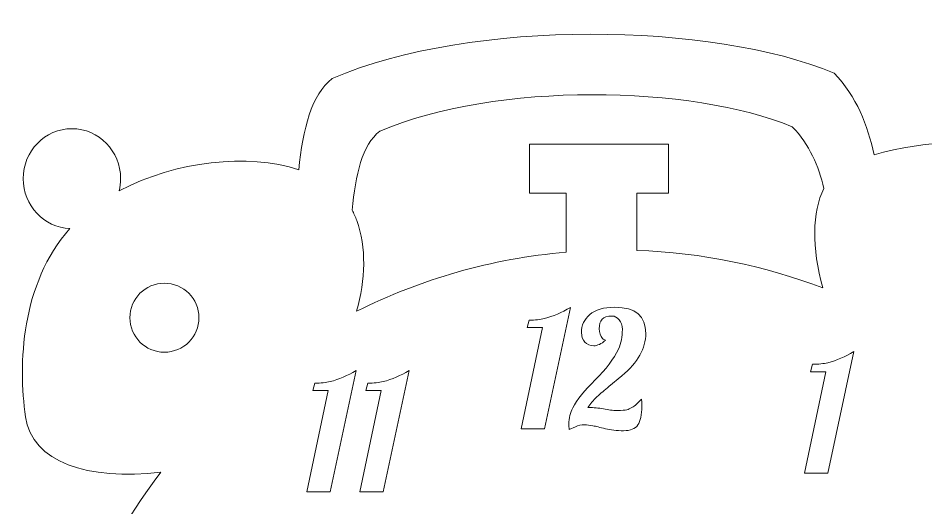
# Model space of a CAD drawing. Header units: centimetres. Extents: x -21.6 to 35.6, y -35.6 to 48.3.
# Drawn here: x -7.934 to -3.991, y 42.664 to 44.792 of the extents above; entities that cross this region are included whole.
import ezdxf

# ---------------------------------------------------------------- set-up
doc = ezdxf.new("R2010")
doc.units = ezdxf.units.CM
doc.header["$MEASUREMENT"] = 0
doc.layers.add('layer 1', color=7, linetype='Continuous')

msp = doc.modelspace()

# ---------------------------------------------------------------- linework, layer by layer
at = {"layer": 'layer 1', "color": 250, "lineweight": 9}
for points, knots in [([(-4.2878, 39.10147), (-4.60634, 38.95511), (-4.9615, 38.8734), (-5.33601, 38.8734), (-5.33601, 38.8734), (-5.63822, 38.8734), (-5.92784, 38.92662), (-6.19579, 39.02407), (-6.19579, 39.02407), (-6.19579, 39.02407), (-6.44726, 38.81673), (-6.44726, 38.81673), (-6.44726, 38.81673), (-6.44726, 38.81673), (-7.10286, 38.85142), (-7.10286, 38.85142), (-7.10286, 38.85142), (-7.10286, 38.85142), (-6.80204, 39.3451), (-6.80204, 39.3451), (-6.80204, 39.3451), (-7.42102, 39.79171), (-7.8231, 40.51387), (-7.8231, 41.32874), (-7.8231, 41.32874), (-7.8231, 41.88885), (-7.63312, 42.40516), (-7.31332, 42.81828), (-7.31332, 42.81828), (-7.63231, 42.7815), (-7.87423, 42.86239), (-7.90185, 43.05993), (-7.90185, 43.05993), (-7.93377, 43.2883), (-7.92235, 43.6366), (-7.70897, 43.87739), (-7.70897, 43.87739), (-7.82186, 43.88203), (-7.91201, 43.97731), (-7.91201, 44.09417), (-7.91201, 44.09417), (-7.91201, 44.21399), (-7.81724, 44.31113), (-7.70034, 44.31113), (-7.70034, 44.31113), (-7.58344, 44.31113), (-7.48867, 44.21399), (-7.48867, 44.09417), (-7.48867, 44.09417), (-7.48867, 44.07607), (-7.49084, 44.05848), (-7.49491, 44.04167), (-7.49491, 44.04167), (-7.24798, 44.17081), (-6.93498, 44.206), (-6.71491, 44.13278), (-6.71491, 44.13278), (-6.6961, 44.31031), (-6.66039, 44.46021), (-6.57004, 44.52914), (-6.57004, 44.52914), (-5.9595, 44.79169), (-4.91823, 44.77276), (-4.38948, 44.55295), (-4.38948, 44.55295), (-4.29169, 44.44989), (-4.24319, 44.32769), (-4.21613, 44.19809), (-4.21613, 44.19809), (-4.00068, 44.25974), (-3.70504, 44.28857), (-3.45952, 44.14723), (-3.45952, 44.14723), (-3.47771, 44.25875), (-3.40254, 44.36624), (-3.28807, 44.38977), (-3.28807, 44.38977), (-3.17071, 44.4139), (-3.05647, 44.34064), (-3.03293, 44.22613), (-3.03293, 44.22613), (-3.00938, 44.11163), (-3.08545, 43.99924), (-3.20281, 43.97511), (-3.20281, 43.97511), (-3.22054, 43.97146), (-3.23821, 43.97004), (-3.2555, 43.97065), (-3.2555, 43.97065), (-2.98279, 43.63661), (-2.89858, 43.10232), (-3.17406, 42.934), (-3.17406, 42.934), (-3.23774, 42.89509), (-3.31188, 42.87095), (-3.39166, 42.85992), (-3.39166, 42.85992), (-3.05199, 42.4401), (-2.84892, 41.90783), (-2.84892, 41.32874), (-2.84892, 41.32874), (-2.84892, 40.58334), (-3.18539, 39.91551), (-3.71653, 39.46522), (-3.71653, 39.46522), (-3.71653, 39.46522), (-3.37747, 38.90743), (-3.37747, 38.90743), (-3.37747, 38.90743), (-3.37747, 38.90743), (-4.03358, 38.88426), (-4.03358, 38.88426), (-4.03358, 38.88426), (-4.03358, 38.88426), (-4.2878, 39.10147), (-4.2878, 39.10147)], [0, 0, 0, 0, 0.0333333, 0.0333333, 0.0333333, 0.0333333, 0.0666667, 0.0666667, 0.0666667, 0.0666667, 0.1, 0.1, 0.1, 0.1, 0.1333333, 0.1333333, 0.1333333, 0.1333333, 0.1666667, 0.1666667, 0.1666667, 0.1666667, 0.2, 0.2, 0.2, 0.2, 0.2333333, 0.2333333, 0.2333333, 0.2333333, 0.2666667, 0.2666667, 0.2666667, 0.2666667, 0.3, 0.3, 0.3, 0.3, 0.3333333, 0.3333333, 0.3333333, 0.3333333, 0.3666667, 0.3666667, 0.3666667, 0.3666667, 0.4, 0.4, 0.4, 0.4, 0.4333333, 0.4333333, 0.4333333, 0.4333333, 0.4666667, 0.4666667, 0.4666667, 0.4666667, 0.5, 0.5, 0.5, 0.5, 0.5333333, 0.5333333, 0.5333333, 0.5333333, 0.5666667, 0.5666667, 0.5666667, 0.5666667, 0.6, 0.6, 0.6, 0.6, 0.6333333, 0.6333333, 0.6333333, 0.6333333, 0.6666667, 0.6666667, 0.6666667, 0.6666667, 0.7, 0.7, 0.7, 0.7, 0.7333333, 0.7333333, 0.7333333, 0.7333333, 0.7666667, 0.7666667, 0.7666667, 0.7666667, 0.8, 0.8, 0.8, 0.8, 0.8333333, 0.8333333, 0.8333333, 0.8333333, 0.8666667, 0.8666667, 0.8666667, 0.8666667, 0.9, 0.9, 0.9, 0.9, 0.9333333, 0.9333333, 0.9333333, 0.9333333, 1, 1, 1, 1]), ([(-5.24704, 44.03174), (-5.24704, 44.03174), (-5.24704, 43.78253), (-5.24704, 43.78253), (-5.24704, 43.78253), (-4.96302, 43.77268), (-4.69111, 43.71578), (-4.43906, 43.61954), (-4.43906, 43.61954), (-4.48581, 43.79483), (-4.48586, 43.94811), (-4.43365, 44.05131), (-4.43365, 44.05131), (-4.45674, 44.1493), (-4.49642, 44.24148), (-4.57101, 44.32009), (-4.57101, 44.32009), (-5.00545, 44.50069), (-5.86097, 44.51624), (-6.36261, 44.30054), (-6.36261, 44.30054), (-6.43978, 44.24166), (-6.46844, 44.1109), (-6.48341, 43.95749), (-6.48341, 43.95749), (-6.47555, 43.94329), (-6.46874, 43.92834), (-6.4631, 43.91266), (-6.4631, 43.91266), (-6.42059, 43.79465), (-6.42493, 43.65609), (-6.46371, 43.51775), (-6.46371, 43.51775), (-6.18645, 43.65724), (-5.87915, 43.7469), (-5.55396, 43.77477), (-5.55396, 43.77477), (-5.55396, 43.77477), (-5.55396, 44.03174), (-5.55396, 44.03174), (-5.55396, 44.03174), (-5.55396, 44.03174), (-5.71271, 44.03174), (-5.71271, 44.03174), (-5.71271, 44.03174), (-5.71271, 44.03174), (-5.71271, 44.24341), (-5.71271, 44.24341), (-5.71271, 44.24341), (-5.71271, 44.24341), (-5.10946, 44.24341), (-5.10946, 44.24341), (-5.10946, 44.24341), (-5.10946, 44.24341), (-5.10946, 44.03174), (-5.10946, 44.03174), (-5.10946, 44.03174), (-5.10946, 44.03174), (-5.24704, 44.03174), (-5.24704, 44.03174)], [0, 0, 0, 0, 0.0625, 0.0625, 0.0625, 0.0625, 0.125, 0.125, 0.125, 0.125, 0.1875, 0.1875, 0.1875, 0.1875, 0.25, 0.25, 0.25, 0.25, 0.3125, 0.3125, 0.3125, 0.3125, 0.375, 0.375, 0.375, 0.375, 0.4375, 0.4375, 0.4375, 0.4375, 0.5, 0.5, 0.5, 0.5, 0.5625, 0.5625, 0.5625, 0.5625, 0.625, 0.625, 0.625, 0.625, 0.6875, 0.6875, 0.6875, 0.6875, 0.75, 0.75, 0.75, 0.75, 0.8125, 0.8125, 0.8125, 0.8125, 0.875, 0.875, 0.875, 0.875, 1, 1, 1, 1]), ([(-7.29864, 43.64005), (-7.38147, 43.64005), (-7.44862, 43.57289), (-7.44862, 43.49005), (-7.44862, 43.49005), (-7.44863, 43.40721), (-7.38147, 43.34005), (-7.29864, 43.34005), (-7.29864, 43.34005), (-7.2158, 43.34005), (-7.14865, 43.40721), (-7.14865, 43.49005), (-7.14865, 43.49005), (-7.14864, 43.57289), (-7.2158, 43.64005), (-7.29864, 43.64005)], [0, 0, 0, 0, 0.2, 0.2, 0.2, 0.2, 0.4, 0.4, 0.4, 0.4, 0.6, 0.6, 0.6, 0.6, 1, 1, 1, 1]), ([(-7.29864, 43.64005), (-7.38147, 43.64005), (-7.44862, 43.57289), (-7.44862, 43.49005), (-7.44862, 43.49005), (-7.44863, 43.40721), (-7.38147, 43.34005), (-7.29864, 43.34005), (-7.29864, 43.34005), (-7.2158, 43.34005), (-7.14865, 43.40721), (-7.14865, 43.49005), (-7.14865, 43.49005), (-7.14864, 43.57289), (-7.2158, 43.64005), (-7.29864, 43.64005)], [0, 0, 0, 0, 0.2, 0.2, 0.2, 0.2, 0.4, 0.4, 0.4, 0.4, 0.6, 0.6, 0.6, 0.6, 1, 1, 1, 1]), ([(-7.29864, 43.64005), (-7.38147, 43.64005), (-7.44862, 43.57289), (-7.44862, 43.49005), (-7.44862, 43.49005), (-7.44863, 43.40721), (-7.38147, 43.34005), (-7.29864, 43.34005), (-7.29864, 43.34005), (-7.2158, 43.34005), (-7.14865, 43.40721), (-7.14865, 43.49005), (-7.14865, 43.49005), (-7.14864, 43.57289), (-7.2158, 43.64005), (-7.29864, 43.64005)], [0, 0, 0, 0, 0.2, 0.2, 0.2, 0.2, 0.4, 0.4, 0.4, 0.4, 0.6, 0.6, 0.6, 0.6, 1, 1, 1, 1]), ([(-7.29864, 43.64005), (-7.38147, 43.64005), (-7.44862, 43.57289), (-7.44862, 43.49005), (-7.44862, 43.49005), (-7.44863, 43.40721), (-7.38147, 43.34005), (-7.29864, 43.34005), (-7.29864, 43.34005), (-7.2158, 43.34005), (-7.14865, 43.40721), (-7.14865, 43.49005), (-7.14865, 43.49005), (-7.14864, 43.57289), (-7.2158, 43.64005), (-7.29864, 43.64005)], [0, 0, 0, 0, 0.2, 0.2, 0.2, 0.2, 0.4, 0.4, 0.4, 0.4, 0.6, 0.6, 0.6, 0.6, 1, 1, 1, 1]), ([(-7.29864, 43.64005), (-7.38147, 43.64005), (-7.44862, 43.57289), (-7.44862, 43.49005), (-7.44862, 43.49005), (-7.44863, 43.40721), (-7.38147, 43.34005), (-7.29864, 43.34005), (-7.29864, 43.34005), (-7.2158, 43.34005), (-7.14865, 43.40721), (-7.14865, 43.49005), (-7.14865, 43.49005), (-7.14864, 43.57289), (-7.2158, 43.64005), (-7.29864, 43.64005)], [0, 0, 0, 0, 0.2, 0.2, 0.2, 0.2, 0.4, 0.4, 0.4, 0.4, 0.6, 0.6, 0.6, 0.6, 1, 1, 1, 1]), ([(-7.29864, 43.64005), (-7.38147, 43.64005), (-7.44862, 43.57289), (-7.44862, 43.49005), (-7.44862, 43.49005), (-7.44863, 43.40721), (-7.38147, 43.34005), (-7.29864, 43.34005), (-7.29864, 43.34005), (-7.2158, 43.34005), (-7.14865, 43.40721), (-7.14865, 43.49005), (-7.14865, 43.49005), (-7.14864, 43.57289), (-7.2158, 43.64005), (-7.29864, 43.64005)], [0, 0, 0, 0, 0.2, 0.2, 0.2, 0.2, 0.4, 0.4, 0.4, 0.4, 0.6, 0.6, 0.6, 0.6, 1, 1, 1, 1]), ([(-7.29864, 43.64005), (-7.38147, 43.64005), (-7.44862, 43.57289), (-7.44862, 43.49005), (-7.44862, 43.49005), (-7.44863, 43.40721), (-7.38147, 43.34005), (-7.29864, 43.34005), (-7.29864, 43.34005), (-7.2158, 43.34005), (-7.14865, 43.40721), (-7.14865, 43.49005), (-7.14865, 43.49005), (-7.14864, 43.57289), (-7.2158, 43.64005), (-7.29864, 43.64005)], [0, 0, 0, 0, 0.2, 0.2, 0.2, 0.2, 0.4, 0.4, 0.4, 0.4, 0.6, 0.6, 0.6, 0.6, 1, 1, 1, 1]), ([(-7.29864, 43.64005), (-7.38147, 43.64005), (-7.44862, 43.57289), (-7.44862, 43.49005), (-7.44862, 43.49005), (-7.44863, 43.40721), (-7.38147, 43.34005), (-7.29864, 43.34005), (-7.29864, 43.34005), (-7.2158, 43.34005), (-7.14865, 43.40721), (-7.14865, 43.49005), (-7.14865, 43.49005), (-7.14864, 43.57289), (-7.2158, 43.64005), (-7.29864, 43.64005)], [0, 0, 0, 0, 0.2, 0.2, 0.2, 0.2, 0.4, 0.4, 0.4, 0.4, 0.6, 0.6, 0.6, 0.6, 1, 1, 1, 1]), ([(-7.29864, 43.64005), (-7.38147, 43.64005), (-7.44862, 43.57289), (-7.44862, 43.49005), (-7.44862, 43.49005), (-7.44863, 43.40721), (-7.38147, 43.34005), (-7.29864, 43.34005), (-7.29864, 43.34005), (-7.2158, 43.34005), (-7.14865, 43.40721), (-7.14865, 43.49005), (-7.14865, 43.49005), (-7.14864, 43.57289), (-7.2158, 43.64005), (-7.29864, 43.64005)], [0, 0, 0, 0, 0.2, 0.2, 0.2, 0.2, 0.4, 0.4, 0.4, 0.4, 0.6, 0.6, 0.6, 0.6, 1, 1, 1, 1]), ([(-7.29864, 43.64005), (-7.38147, 43.64005), (-7.44862, 43.57289), (-7.44862, 43.49005), (-7.44862, 43.49005), (-7.44863, 43.40721), (-7.38147, 43.34005), (-7.29864, 43.34005), (-7.29864, 43.34005), (-7.2158, 43.34005), (-7.14865, 43.40721), (-7.14865, 43.49005), (-7.14865, 43.49005), (-7.14864, 43.57289), (-7.2158, 43.64005), (-7.29864, 43.64005)], [0, 0, 0, 0, 0.2, 0.2, 0.2, 0.2, 0.4, 0.4, 0.4, 0.4, 0.6, 0.6, 0.6, 0.6, 1, 1, 1, 1]), ([(-7.29864, 43.64005), (-7.38147, 43.64005), (-7.44862, 43.57289), (-7.44862, 43.49005), (-7.44862, 43.49005), (-7.44863, 43.40721), (-7.38147, 43.34005), (-7.29864, 43.34005), (-7.29864, 43.34005), (-7.2158, 43.34005), (-7.14865, 43.40721), (-7.14865, 43.49005), (-7.14865, 43.49005), (-7.14864, 43.57289), (-7.2158, 43.64005), (-7.29864, 43.64005)], [0, 0, 0, 0, 0.2, 0.2, 0.2, 0.2, 0.4, 0.4, 0.4, 0.4, 0.6, 0.6, 0.6, 0.6, 1, 1, 1, 1]), ([(-7.29864, 43.64005), (-7.38147, 43.64005), (-7.44862, 43.57289), (-7.44862, 43.49005), (-7.44862, 43.49005), (-7.44863, 43.40721), (-7.38147, 43.34005), (-7.29864, 43.34005), (-7.29864, 43.34005), (-7.2158, 43.34005), (-7.14865, 43.40721), (-7.14865, 43.49005), (-7.14865, 43.49005), (-7.14864, 43.57289), (-7.2158, 43.64005), (-7.29864, 43.64005)], [0, 0, 0, 0, 0.2, 0.2, 0.2, 0.2, 0.4, 0.4, 0.4, 0.4, 0.6, 0.6, 0.6, 0.6, 1, 1, 1, 1]), ([(-7.29864, 43.64005), (-7.38147, 43.64005), (-7.44862, 43.57289), (-7.44862, 43.49005), (-7.44862, 43.49005), (-7.44863, 43.40721), (-7.38147, 43.34005), (-7.29864, 43.34005), (-7.29864, 43.34005), (-7.2158, 43.34005), (-7.14865, 43.40721), (-7.14865, 43.49005), (-7.14865, 43.49005), (-7.14864, 43.57289), (-7.2158, 43.64005), (-7.29864, 43.64005)], [0, 0, 0, 0, 0.2, 0.2, 0.2, 0.2, 0.4, 0.4, 0.4, 0.4, 0.6, 0.6, 0.6, 0.6, 1, 1, 1, 1]), ([(-7.29864, 43.64005), (-7.38147, 43.64005), (-7.44862, 43.57289), (-7.44862, 43.49005), (-7.44862, 43.49005), (-7.44863, 43.40721), (-7.38147, 43.34005), (-7.29864, 43.34005), (-7.29864, 43.34005), (-7.2158, 43.34005), (-7.14865, 43.40721), (-7.14865, 43.49005), (-7.14865, 43.49005), (-7.14864, 43.57289), (-7.2158, 43.64005), (-7.29864, 43.64005)], [0, 0, 0, 0, 0.2, 0.2, 0.2, 0.2, 0.4, 0.4, 0.4, 0.4, 0.6, 0.6, 0.6, 0.6, 1, 1, 1, 1]), ([(-7.29864, 43.64005), (-7.38147, 43.64005), (-7.44862, 43.57289), (-7.44862, 43.49005), (-7.44862, 43.49005), (-7.44863, 43.40721), (-7.38147, 43.34005), (-7.29864, 43.34005), (-7.29864, 43.34005), (-7.2158, 43.34005), (-7.14865, 43.40721), (-7.14865, 43.49005), (-7.14865, 43.49005), (-7.14864, 43.57289), (-7.2158, 43.64005), (-7.29864, 43.64005)], [0, 0, 0, 0, 0.2, 0.2, 0.2, 0.2, 0.4, 0.4, 0.4, 0.4, 0.6, 0.6, 0.6, 0.6, 1, 1, 1, 1]), ([(-7.29864, 43.64005), (-7.38147, 43.64005), (-7.44862, 43.57289), (-7.44862, 43.49005), (-7.44862, 43.49005), (-7.44863, 43.40721), (-7.38147, 43.34005), (-7.29864, 43.34005), (-7.29864, 43.34005), (-7.2158, 43.34005), (-7.14865, 43.40721), (-7.14865, 43.49005), (-7.14865, 43.49005), (-7.14864, 43.57289), (-7.2158, 43.64005), (-7.29864, 43.64005)], [0, 0, 0, 0, 0.2, 0.2, 0.2, 0.2, 0.4, 0.4, 0.4, 0.4, 0.6, 0.6, 0.6, 0.6, 1, 1, 1, 1]), ([(-7.29864, 43.64005), (-7.38147, 43.64005), (-7.44862, 43.57289), (-7.44862, 43.49005), (-7.44862, 43.49005), (-7.44863, 43.40721), (-7.38147, 43.34005), (-7.29864, 43.34005), (-7.29864, 43.34005), (-7.2158, 43.34005), (-7.14865, 43.40721), (-7.14865, 43.49005), (-7.14865, 43.49005), (-7.14864, 43.57289), (-7.2158, 43.64005), (-7.29864, 43.64005)], [0, 0, 0, 0, 0.2, 0.2, 0.2, 0.2, 0.4, 0.4, 0.4, 0.4, 0.6, 0.6, 0.6, 0.6, 1, 1, 1, 1]), ([(-7.29864, 43.64005), (-7.38147, 43.64005), (-7.44862, 43.57289), (-7.44862, 43.49005), (-7.44862, 43.49005), (-7.44863, 43.40721), (-7.38147, 43.34005), (-7.29864, 43.34005), (-7.29864, 43.34005), (-7.2158, 43.34005), (-7.14865, 43.40721), (-7.14865, 43.49005), (-7.14865, 43.49005), (-7.14864, 43.57289), (-7.2158, 43.64005), (-7.29864, 43.64005)], [0, 0, 0, 0, 0.2, 0.2, 0.2, 0.2, 0.4, 0.4, 0.4, 0.4, 0.6, 0.6, 0.6, 0.6, 1, 1, 1, 1]), ([(-7.29864, 43.64005), (-7.38147, 43.64005), (-7.44862, 43.57289), (-7.44862, 43.49005), (-7.44862, 43.49005), (-7.44863, 43.40721), (-7.38147, 43.34005), (-7.29864, 43.34005), (-7.29864, 43.34005), (-7.2158, 43.34005), (-7.14865, 43.40721), (-7.14865, 43.49005), (-7.14865, 43.49005), (-7.14864, 43.57289), (-7.2158, 43.64005), (-7.29864, 43.64005)], [0, 0, 0, 0, 0.2, 0.2, 0.2, 0.2, 0.4, 0.4, 0.4, 0.4, 0.6, 0.6, 0.6, 0.6, 1, 1, 1, 1]), ([(-7.29864, 43.64005), (-7.38147, 43.64005), (-7.44862, 43.57289), (-7.44862, 43.49005), (-7.44862, 43.49005), (-7.44863, 43.40721), (-7.38147, 43.34005), (-7.29864, 43.34005), (-7.29864, 43.34005), (-7.2158, 43.34005), (-7.14865, 43.40721), (-7.14865, 43.49005), (-7.14865, 43.49005), (-7.14864, 43.57289), (-7.2158, 43.64005), (-7.29864, 43.64005)], [0, 0, 0, 0, 0.2, 0.2, 0.2, 0.2, 0.4, 0.4, 0.4, 0.4, 0.6, 0.6, 0.6, 0.6, 1, 1, 1, 1]), ([(-7.29864, 43.64005), (-7.38147, 43.64005), (-7.44862, 43.57289), (-7.44862, 43.49005), (-7.44862, 43.49005), (-7.44863, 43.40721), (-7.38147, 43.34005), (-7.29864, 43.34005), (-7.29864, 43.34005), (-7.2158, 43.34005), (-7.14865, 43.40721), (-7.14865, 43.49005), (-7.14865, 43.49005), (-7.14864, 43.57289), (-7.2158, 43.64005), (-7.29864, 43.64005)], [0, 0, 0, 0, 0.2, 0.2, 0.2, 0.2, 0.4, 0.4, 0.4, 0.4, 0.6, 0.6, 0.6, 0.6, 1, 1, 1, 1]), ([(-5.74912, 43.00678), (-5.74912, 43.00678), (-5.65611, 43.44705), (-5.65611, 43.44705), (-5.65611, 43.44705), (-5.65611, 43.44705), (-5.7229, 43.44705), (-5.7229, 43.44705), (-5.7229, 43.44705), (-5.7229, 43.44705), (-5.71467, 43.47951), (-5.71467, 43.47951), (-5.71467, 43.47951), (-5.68821, 43.47951), (-5.66598, 43.48174), (-5.64788, 43.48633), (-5.64788, 43.48633), (-5.60966, 43.4962), (-5.57215, 43.51231), (-5.53522, 43.53454), (-5.53522, 43.53454), (-5.53522, 43.53454), (-5.64752, 43.00678), (-5.64752, 43.00678), (-5.64752, 43.00678), (-5.64752, 43.00678), (-5.74912, 43.00678), (-5.74912, 43.00678)], [0, 0, 0, 0, 0.125, 0.125, 0.125, 0.125, 0.25, 0.25, 0.25, 0.25, 0.375, 0.375, 0.375, 0.375, 0.5, 0.5, 0.5, 0.5, 0.625, 0.625, 0.625, 0.625, 0.75, 0.75, 0.75, 0.75, 1, 1, 1, 1]), ([(-5.34155, 43.53524), (-5.25218, 43.53524), (-5.20749, 43.49738), (-5.20749, 43.42153), (-5.20749, 43.42153), (-5.20749, 43.35709), (-5.24195, 43.29571), (-5.31086, 43.23762), (-5.31086, 43.23762), (-5.31086, 43.23762), (-5.36742, 43.19081), (-5.36742, 43.19081), (-5.36742, 43.19081), (-5.386, 43.17588), (-5.4034, 43.16094), (-5.41963, 43.14613), (-5.41963, 43.14613), (-5.43574, 43.13131), (-5.44879, 43.11591), (-5.45867, 43.0998), (-5.45867, 43.0998), (-5.45867, 43.0998), (-5.45526, 43.0998), (-5.45526, 43.0998), (-5.45526, 43.0998), (-5.43409, 43.0998), (-5.41293, 43.09768), (-5.39164, 43.09345), (-5.39164, 43.09345), (-5.37048, 43.08921), (-5.35025, 43.0871), (-5.33108, 43.0871), (-5.33108, 43.0871), (-5.31191, 43.0871), (-5.29816, 43.08804), (-5.28992, 43.09015), (-5.28992, 43.09015), (-5.27523, 43.09403), (-5.26111, 43.10238), (-5.24747, 43.11497), (-5.24747, 43.11497), (-5.24747, 43.11497), (-5.22584, 43.13602), (-5.22584, 43.13602), (-5.22584, 43.13602), (-5.22537, 43.13025), (-5.22513, 43.12484), (-5.22513, 43.11979), (-5.22513, 43.11979), (-5.22513, 43.11979), (-5.22513, 43.10497), (-5.22513, 43.10497), (-5.22513, 43.10497), (-5.22513, 43.06758), (-5.23077, 43.04053), (-5.24218, 43.02383), (-5.24218, 43.02383), (-5.25359, 43.00713), (-5.27417, 42.9989), (-5.30404, 42.9989), (-5.30404, 42.9989), (-5.3339, 42.9989), (-5.36025, 43.00184), (-5.38306, 43.0076), (-5.38306, 43.0076), (-5.40599, 43.01348), (-5.42398, 43.01772), (-5.43715, 43.02042), (-5.43715, 43.02042), (-5.45032, 43.02301), (-5.46243, 43.0243), (-5.47349, 43.0243), (-5.47349, 43.0243), (-5.48795, 43.0243), (-5.50112, 43.02171), (-5.51276, 43.01642), (-5.51276, 43.01642), (-5.51276, 43.01642), (-5.53969, 43.00466), (-5.53969, 43.00466), (-5.53969, 43.00466), (-5.54075, 43.00843), (-5.54134, 43.01219), (-5.54134, 43.01607), (-5.54134, 43.01607), (-5.54134, 43.01607), (-5.54134, 43.02783), (-5.54134, 43.02783), (-5.54134, 43.02783), (-5.54134, 43.05346), (-5.53581, 43.07698), (-5.52452, 43.09803), (-5.52452, 43.09803), (-5.50594, 43.13296), (-5.47325, 43.17353), (-5.42669, 43.21986), (-5.42669, 43.21986), (-5.38, 43.26619), (-5.3466, 43.31088), (-5.32638, 43.35403), (-5.32638, 43.35403), (-5.31497, 43.37955), (-5.30921, 43.40789), (-5.30921, 43.43917), (-5.30921, 43.43917), (-5.30921, 43.45657), (-5.3138, 43.47057), (-5.32297, 43.48115), (-5.32297, 43.48115), (-5.33214, 43.49173), (-5.34225, 43.49703), (-5.35331, 43.49703), (-5.35331, 43.49703), (-5.37483, 43.49703), (-5.38964, 43.49244), (-5.39752, 43.48327), (-5.39752, 43.48327), (-5.40552, 43.4741), (-5.4094, 43.46034), (-5.4094, 43.44223), (-5.4094, 43.44223), (-5.4094, 43.42412), (-5.40458, 43.40989), (-5.39494, 43.39954), (-5.39494, 43.39954), (-5.39152, 43.3959), (-5.38741, 43.39331), (-5.38259, 43.3919), (-5.38259, 43.3919), (-5.40046, 43.37614), (-5.41751, 43.36814), (-5.43374, 43.36814), (-5.43374, 43.36814), (-5.44997, 43.36814), (-5.46279, 43.37355), (-5.47243, 43.38437), (-5.47243, 43.38437), (-5.48207, 43.39519), (-5.48689, 43.40871), (-5.48689, 43.42506), (-5.48689, 43.42506), (-5.48689, 43.45669), (-5.47502, 43.48303), (-5.45114, 43.50396), (-5.45114, 43.50396), (-5.42727, 43.52478), (-5.3907, 43.53524), (-5.34155, 43.53524)], [0, 0, 0, 0, 0.0263158, 0.0263158, 0.0263158, 0.0263158, 0.0526316, 0.0526316, 0.0526316, 0.0526316, 0.0789474, 0.0789474, 0.0789474, 0.0789474, 0.1052632, 0.1052632, 0.1052632, 0.1052632, 0.1315789, 0.1315789, 0.1315789, 0.1315789, 0.1578947, 0.1578947, 0.1578947, 0.1578947, 0.1842105, 0.1842105, 0.1842105, 0.1842105, 0.2105263, 0.2105263, 0.2105263, 0.2105263, 0.2368421, 0.2368421, 0.2368421, 0.2368421, 0.2631579, 0.2631579, 0.2631579, 0.2631579, 0.2894737, 0.2894737, 0.2894737, 0.2894737, 0.3157895, 0.3157895, 0.3157895, 0.3157895, 0.3421053, 0.3421053, 0.3421053, 0.3421053, 0.3684211, 0.3684211, 0.3684211, 0.3684211, 0.3947368, 0.3947368, 0.3947368, 0.3947368, 0.4210526, 0.4210526, 0.4210526, 0.4210526, 0.4473684, 0.4473684, 0.4473684, 0.4473684, 0.4736842, 0.4736842, 0.4736842, 0.4736842, 0.5, 0.5, 0.5, 0.5, 0.5263158, 0.5263158, 0.5263158, 0.5263158, 0.5526316, 0.5526316, 0.5526316, 0.5526316, 0.5789474, 0.5789474, 0.5789474, 0.5789474, 0.6052632, 0.6052632, 0.6052632, 0.6052632, 0.6315789, 0.6315789, 0.6315789, 0.6315789, 0.6578947, 0.6578947, 0.6578947, 0.6578947, 0.6842105, 0.6842105, 0.6842105, 0.6842105, 0.7105263, 0.7105263, 0.7105263, 0.7105263, 0.7368421, 0.7368421, 0.7368421, 0.7368421, 0.7631579, 0.7631579, 0.7631579, 0.7631579, 0.7894737, 0.7894737, 0.7894737, 0.7894737, 0.8157895, 0.8157895, 0.8157895, 0.8157895, 0.8421053, 0.8421053, 0.8421053, 0.8421053, 0.8684211, 0.8684211, 0.8684211, 0.8684211, 0.8947368, 0.8947368, 0.8947368, 0.8947368, 0.9210526, 0.9210526, 0.9210526, 0.9210526, 0.9473684, 0.9473684, 0.9473684, 0.9473684, 1, 1, 1, 1]), ([(-4.51804, 42.81495), (-4.51804, 42.81495), (-4.42503, 43.25522), (-4.42503, 43.25522), (-4.42503, 43.25522), (-4.42503, 43.25522), (-4.49182, 43.25522), (-4.49182, 43.25522), (-4.49182, 43.25522), (-4.49182, 43.25522), (-4.48359, 43.28768), (-4.48359, 43.28768), (-4.48359, 43.28768), (-4.45713, 43.28768), (-4.4349, 43.28991), (-4.4168, 43.2945), (-4.4168, 43.2945), (-4.37858, 43.30437), (-4.34107, 43.32048), (-4.30414, 43.34271), (-4.30414, 43.34271), (-4.30414, 43.34271), (-4.41644, 42.81495), (-4.41644, 42.81495), (-4.41644, 42.81495), (-4.41644, 42.81495), (-4.51804, 42.81495), (-4.51804, 42.81495)], [0, 0, 0, 0, 0.125, 0.125, 0.125, 0.125, 0.25, 0.25, 0.25, 0.25, 0.375, 0.375, 0.375, 0.375, 0.5, 0.5, 0.5, 0.5, 0.625, 0.625, 0.625, 0.625, 0.75, 0.75, 0.75, 0.75, 1, 1, 1, 1]), ([(-6.67982, 42.73283), (-6.67982, 42.73283), (-6.58681, 43.1731), (-6.58681, 43.1731), (-6.58681, 43.1731), (-6.58681, 43.1731), (-6.6536, 43.1731), (-6.6536, 43.1731), (-6.6536, 43.1731), (-6.6536, 43.1731), (-6.64537, 43.20556), (-6.64537, 43.20556), (-6.64537, 43.20556), (-6.61891, 43.20556), (-6.59668, 43.20779), (-6.57858, 43.21238), (-6.57858, 43.21238), (-6.54036, 43.22225), (-6.50285, 43.23836), (-6.46592, 43.26059), (-6.46592, 43.26059), (-6.46592, 43.26059), (-6.57822, 42.73283), (-6.57822, 42.73283), (-6.57822, 42.73283), (-6.57822, 42.73283), (-6.67982, 42.73283), (-6.67982, 42.73283)], [0, 0, 0, 0, 0.125, 0.125, 0.125, 0.125, 0.25, 0.25, 0.25, 0.25, 0.375, 0.375, 0.375, 0.375, 0.5, 0.5, 0.5, 0.5, 0.625, 0.625, 0.625, 0.625, 0.75, 0.75, 0.75, 0.75, 1, 1, 1, 1]), ([(-6.44934, 42.73283), (-6.44934, 42.73283), (-6.35633, 43.1731), (-6.35633, 43.1731), (-6.35633, 43.1731), (-6.35633, 43.1731), (-6.42312, 43.1731), (-6.42312, 43.1731), (-6.42312, 43.1731), (-6.42312, 43.1731), (-6.41489, 43.20556), (-6.41489, 43.20556), (-6.41489, 43.20556), (-6.38843, 43.20556), (-6.3662, 43.20779), (-6.3481, 43.21238), (-6.3481, 43.21238), (-6.30988, 43.22225), (-6.27237, 43.23836), (-6.23544, 43.26059), (-6.23544, 43.26059), (-6.23544, 43.26059), (-6.34774, 42.73283), (-6.34774, 42.73283), (-6.34774, 42.73283), (-6.34774, 42.73283), (-6.44934, 42.73283), (-6.44934, 42.73283)], [0, 0, 0, 0, 0.125, 0.125, 0.125, 0.125, 0.25, 0.25, 0.25, 0.25, 0.375, 0.375, 0.375, 0.375, 0.5, 0.5, 0.5, 0.5, 0.625, 0.625, 0.625, 0.625, 0.75, 0.75, 0.75, 0.75, 1, 1, 1, 1])]:
    msp.add_open_spline(points, degree=3, knots=knots, dxfattribs=at)
for points in [[(-7.29864, 43.64005), (-7.29864, 43.64005), (-7.29864, 43.64005), (-7.29864, 43.64005)], [(-7.29864, 43.64005), (-7.29864, 43.64005), (-7.29864, 43.64005), (-7.29864, 43.64005)], [(-7.44862, 43.49005), (-7.44862, 43.49005), (-7.44862, 43.49005), (-7.44862, 43.49005)], [(-7.14865, 43.49005), (-7.14865, 43.49005), (-7.14865, 43.49005), (-7.14865, 43.49005)], [(-7.29864, 43.34005), (-7.29864, 43.34005), (-7.29864, 43.34005), (-7.29864, 43.34005)]]:
    msp.add_open_spline(points, degree=3, dxfattribs=at)

doc.saveas('drawing.dxf')
